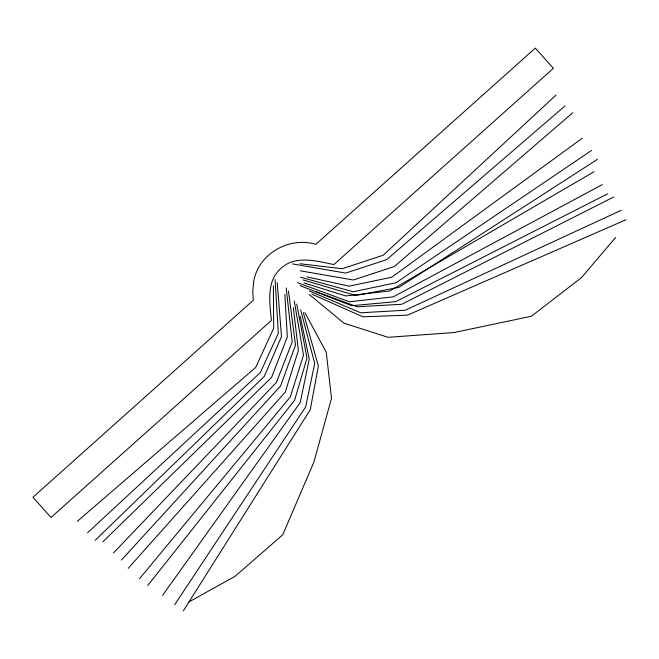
<?xml version="1.0" encoding="UTF-8"?>
<svg xmlns="http://www.w3.org/2000/svg" width="659" height="659" viewBox="0 0 659 659"><rect width="100%" height="100%" fill="white"/><g stroke="black" fill="none" stroke-linecap="round" stroke-linejoin="round"><path stroke-width="0.99" d="M183.326 610.893L310.232 409.766L318.404 366.083L303.313 312.588M174.61 604.838L305.685 406.801L314.714 363.406L300.611 309.771M162.534 595.448L300.224 402.558L309.252 359.163L300.273 316.394M147.756 585.489L294.639 400.235L306.97 358.125L296.756 304.128M139.535 578.701L290.331 396.883L303.494 355.143L294.285 301.105M615.613 237.462L581.526 277.587L531.376 316.246L454.018 332.54L388.085 337.309L343.94 323.157L309.195 294.441M128.225 568.313L285.215 392.187L298.387 350.448L293.329 307.572M121.388 560.109L280.52 386.026L295.496 345.143L288.485 291.08M113.521 552.876L276.393 382.442L292.184 341.972L286.187 287.925M102.763 541.887L271.533 377.475L287.324 337.004L284.836 294.268M95.118 540.38L264.292 376.396L281.492 336.675L277.25 282.719M556.007 95.135L383.208 255.231L342.178 268.732L299.985 263.724M87.581 532.785L260.321 372.623L278.32 333.355L275.1 279.474M77.325 521.318L255.692 367.442L273.691 328.174L273.403 285.685M565.167 105.778L386.742 259.588L345.711 273.098L292.522 263.897M572.828 112.681L394.411 266.491L353.381 280.001L300.191 270.8M582.342 138.159L391.825 277.192L349.056 286.179L306.97 276.879M591.535 150.466L395.985 282.752L353.216 291.731L300.455 277.192M597.466 159.338L398.884 287.373L355.835 295.496L303.214 279.951M594.097 171.678L389.617 290.998L345.67 295.932L304.038 282.95M188.985 601.914L235.024 576.353L282.76 534.754L313.898 462.083L331.493 398.374L326.271 352.31L304.919 312.605M602.285 184.619L393.316 296.838L349.377 301.773L297.431 282.662M607.483 193.878L395.837 301.657L351.684 305.71L299.977 285.627M613.735 196.992L401.784 304.26L357.318 306.789L316.106 291.69M621.305 210.254L405.203 310.249L360.737 312.778L309.466 291.047M626.05 219.711L407.493 315.159L362.862 316.806L311.872 294.12M253.517 282.991L252.759 291.509L253.303 300.24L32.95 497.257L51.023 517.472L271.376 320.455C269.861 303.14 265.923 281.294 281.006 268.328C295.57 254.786 316.839 261.129 333.882 264.572L553.379 68.322L535.297 48.107L315.809 244.357C288.757 236.153 257.208 254.341 253.517 282.991"/></g></svg>
